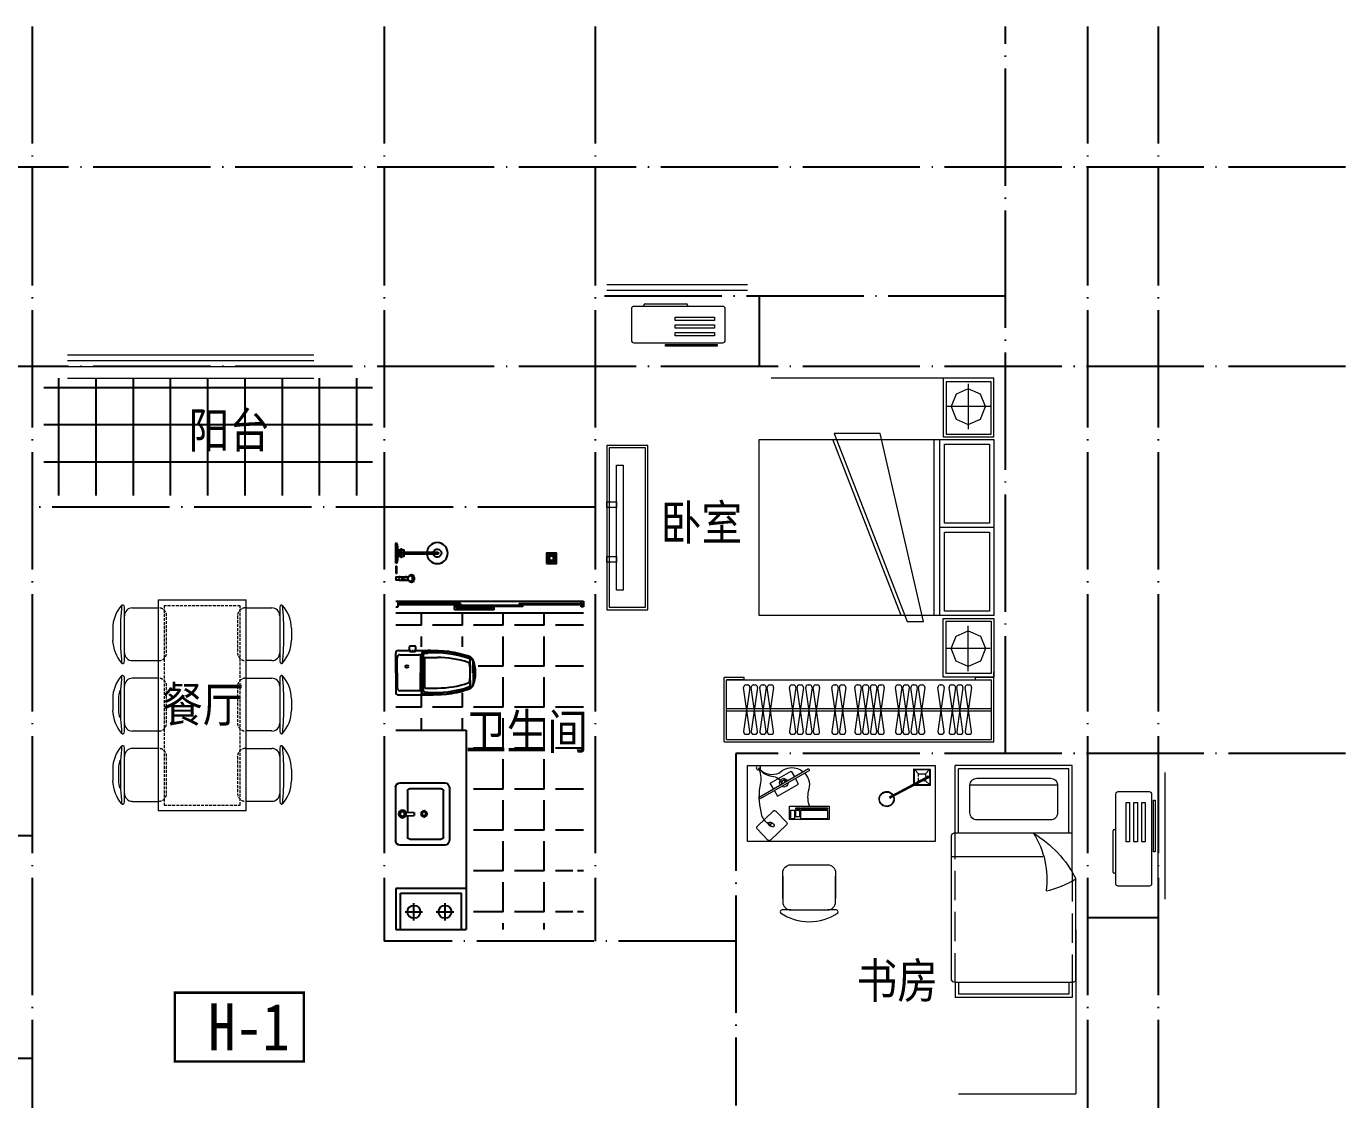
# Model space of a CAD drawing. Extents: x 534658 to 605938, y 354193 to 404593.
# Drawn here: x 576742 to 587992, y 379845 to 388995 of the extents above; entities that cross this region are included whole.
import ezdxf
from ezdxf.enums import TextEntityAlignment as Align

# ---------------------------------------------------------------- set-up
doc = ezdxf.new("R2010")
doc.units = 0
doc.header["$LTSCALE"] = 1000
doc.header["$MEASUREMENT"] = 0
doc.linetypes.add('DASH', pattern=[0.35, 0.25, -0.1])
doc.linetypes.add('DOTE', pattern=[2.42, 2, -0.2, 0.02, -0.2])
for name, color, linetype in [('0_厨卫', 154, 'Continuous'), ('0_铺地填充', 251, 'Continuous'), ('DOTE', 1, 'Continuous'), ('PUB_TEXT', 7, 'Continuous')]:
    doc.layers.add(name, color=color, linetype=linetype)
for name, color, linetype, lineweight in [('0_家具', 31, 'Continuous', 9), ('0_栏杆', 163, 'Continuous', 5), ('0_看线', 180, 'Continuous', 9), ('0_空调', 31, 'Continuous', 9)]:
    doc.layers.add(name, color=color, linetype=linetype, lineweight=lineweight)
doc.styles.add('黑体', font='SIMHEI.TTF', dxfattribs={"width": 0.8})

# ---------------------------------------------------------------- blocks, each defined once
blk = doc.blocks.new('dgfhhf')
for p, q in [((1479432, 326500), (1479432, 327412)), ((1479432, 327412), (1480432, 327412)), ((1479462, 327382), (1480402, 327382)), ((1479462, 326833), (1479462, 327382)), ((1480402, 326833), (1480402, 327382)), ((1480432, 326833), (1480432, 327412)), ((1479558, 327242), (1480305, 327242)), ((1479432, 326833), (1480442, 326833)), ((1480462, 325582), (1480462, 326813)), ((1479684, 326633), (1480462, 326633)), ((1479402, 325582), (1479402, 326445)), ((1479432, 325562), (1480432, 325562)), ((1479432, 325562), (1479432, 325432)), ((1479462, 325562), (1479462, 325462)), ((1480402, 325562), (1480402, 325462)), ((1480432, 325562), (1480432, 325432)), ((1479432, 325432), (1480432, 325432)), ((1479462, 325462), (1480402, 325462))]:
    blk.add_line(p, q)
at = {"linetype": 'DASH'}
for p, q in [((1480432, 325562), (1480432, 326833)), ((1479432, 326500), (1479432, 325562))]:
    blk.add_line(p, q, dxfattribs=at)
blk.add_lwpolyline([(1479558, 327242), (1479558, 327007, 0.414214), (1479618, 326947), (1480245, 326947, 0.414214), (1480305, 327007), (1480305, 327242, 0.414214), (1480245, 327302), (1479618, 327302, 0.414214)], format="xyb", close=True)
blk.add_lwpolyline([(1479764, 326833, 0.180302), (1479656, 326341, -0.088637), (1479402, 326445, 28871.271551)], format="xyb")
for centre, radius, start, end in [((1480245, 326021), 944, 120.6075, 153.2773), ((1480442, 326813), 20, 0, 90), ((1479430, 325593), 30.7, 200.3566, 272.3152), ((1480433, 325593), 30.7, 267.6884, 339.6917)]:
    blk.add_arc(centre, radius, start, end)
blk = doc.blocks.new('A$C4EB5717C')
at = {"layer": '0_空调', "color": 8}
for p, q in [((520, 110), (520, 120)), ((893, 120), (893, 110)), ((883, 100), (530, 100))]:
    blk.add_line(p, q, dxfattribs=at)
for points in [[(269, 459), (709, 459), (709, 444), (269, 444)], [(290, 372), (626, 372), (626, 343), (290, 343)], [(290, 306), (626, 306), (626, 277), (290, 277)], [(290, 240), (626, 240), (626, 211), (290, 211)]]:
    blk.add_lwpolyline(points, close=True, dxfattribs=at)
at = {"layer": '0_空调'}
blk.add_lwpolyline([(220, 120), (980, 120, 0.414214), (1000, 140), (1000, 410, 0.414214), (980, 430), (220, 430, 0.414214), (200, 410), (200, 140, 0.414214)], format="xyb", close=True, dxfattribs=at)
at = {"layer": '0_空调', "color": 8}
for centre, start, end in [((530, 110), 180, 270), ((883, 110), 270, 0)]:
    blk.add_arc(centre, 10, start, end, dxfattribs=at)
blk = doc.blocks.new('monitor')
at = {"layer": '0_家具'}
for p, q in [((1213982.4, -498634.8), (1213982.4, -498649.8)), ((1214012.4, -498634.8), (1214012.4, -498649.8))]:
    blk.add_line(p, q, dxfattribs=at)
for points in [[(1213797.4, -498664.8), (1214197.4, -498664.8), (1214197.4, -498649.8), (1213797.4, -498649.8)], [(1213982.4, -498634.8), (1214012.4, -498634.8), (1214012.4, -498619.8), (1213982.4, -498619.8)], [(1213987.4, -498634.8), (1214007.4, -498634.8), (1214007.4, -498649.8), (1213987.4, -498649.8)]]:
    blk.add_lwpolyline(points, close=True, dxfattribs=at)
for points in [[(1214082.4, -498649.8), (1214082.4, -498604.8), (1213912.4, -498604.8), (1213912.4, -498649.8)], [(1214082.4, -498664.8), (1214082.4, -498709.8), (1213912.4, -498709.8), (1213912.4, -498664.8)]]:
    blk.add_lwpolyline(points, dxfattribs=at)
for start, end in [(120, 180), (210, 330), (0, 60)]:
    blk.add_arc((1213997.4, -498649.8), 30, start, end, dxfattribs=at)
blk = doc.blocks.new('keyborad')
at = {"layer": '0_家具'}
for points in [[(1214046.4, -499984), (1214324.6, -499984), (1214324.6, -499890.6), (1214046.4, -499890.6)], [(1214055.1, -499905.4), (1214247.2, -499905.4), (1214247.2, -499912.1), (1214055.1, -499912.1)], [(1214055.1, -499920.4), (1214247.2, -499920.4), (1214247.2, -499976.8), (1214055.1, -499976.8)], [(1214251.6, -499905.4), (1214282.7, -499905.4), (1214282.7, -499912.1), (1214251.6, -499912.1)], [(1214251.6, -499920.4), (1214282.7, -499920.4), (1214282.7, -499961.8), (1214251.6, -499961.8)], [(1214286.6, -499920.4), (1214317.7, -499920.4), (1214317.7, -499976.8), (1214286.6, -499976.8)]]:
    blk.add_lwpolyline(points, close=True, dxfattribs=at)
blk = doc.blocks.new('com')
at = {"layer": '0_家具'}
for p, q in [((1214280.4, -499610.8), (1214281.6, -499613.3)), ((1214281.2, -499613.4), (1214289.2, -499632.1))]:
    blk.add_line(p, q, dxfattribs=at)
for points in [[(1213891, -499544.4, -0.353754), (1213926.2, -499692, 0.387634), (1213918.9, -499857.6, 0.387634)], [(1213891, -499544.4, -0.222136), (1213949.9, -499638.9, 0.247528), (1214001.8, -499714, 1.194978)], [(1213891, -499544.4, 0.157264), (1213997.5, -499558.6, -0.115899), (1214200.6, -499561.2, -0.228917), (1214276.5, -499604.2, 0.669925)], [(1214287.8, -499652.5, -0.102482), (1214276.3, -499632.3, -0.140335), (1214275.8, -499619.7, -0.497592), (1214289.6, -499613.9, 0.497592)], [(1214304.9, -499645.2, 0.102482), (1214298.3, -499622.9, 0.140335), (1214289.6, -499613.9, 0.497592), (1214275.8, -499619.7, -0.497592)], [(1214304.9, -499645.2, -0.825627), (1214287.8, -499652.5, -4.21376)], [(1213929.7, -499868.9, 0.285337), (1214057.1, -499893.7, -0.150591), (1214161, -499901.6)]]:
    blk.add_lwpolyline(points, format="xyb", dxfattribs=at)
blk.add_lwpolyline([(1214292.5, -499740.6), (1214398.3, -499630.1, 0.414214), (1214397.9, -499611), (1214319.9, -499536.3, 0.414214), (1214300.8, -499536.8), (1214195, -499647.3, 0.414214), (1214195.4, -499666.4), (1214273.4, -499741, 0.414214)], format="xyb", close=True, dxfattribs=at)
blk.add_lwpolyline([(1214275.5, -499604.8), (1214279.4, -499611.3), (1214281.3, -499610.2), (1214277.4, -499603.7)], close=True, dxfattribs=at)
blk.add_circle((1213891, -499544.4), 15, dxfattribs=at)
blk.add_arc((1214282.6, -499616.5), 17, 248.14708, 338.04844, dxfattribs=at)
for name, p, rotation in [('monitor', (175154.7, -1301750.3), 59.99999999993759), ('keyborad', (714270.4, -1714087.1), 90)]:
    blk.add_blockref(name, p, dxfattribs=dict(at, rotation=rotation))
blk = doc.blocks.new('A$C60CB282E')
for p, q in [((0, 404), (0, 89)), ((385, 404), (385, 89))]:
    blk.add_line(p, q)
for points in [[(288, 472), (67, 472, 0.414214), (0, 404)], [(96, 472), (317, 472, -0.414214), (385, 404), (385, 477, -0.53639), (409, 492, -0.310378), (409, 1, -0.53639), (385, 17), (385, 89, -0.414214), (317, 22), (96, 22)], [(0, 89, 0.414214), (67, 22), (288, 22)]]:
    blk.add_lwpolyline(points, format="xyb")
blk = doc.blocks.new('light')
at = {"layer": '0_家具'}
for p, q in [((1214034, -500388), (1213986, -500374)), ((1214087, -500360), (1214101, -500313)), ((1214015, -500427), (1214023, -500422)), ((1214019, -500436), (1214028, -500431)), ((1214030, -500424), (1214025, -500424)), ((1214030, -500423), (1214030, -500425)), ((1214062, -500441), (1214047, -500489)), ((1214115, -500413), (1214162, -500428))]:
    blk.add_line(p, q, dxfattribs=at)
for points in [[(1214133, -500363), (1214103, -500306), (1213980, -500372), (1214045, -500495), (1214169, -500430), (1214103, -500306)], [(1214129, -500365), (1214101, -500313), (1213986, -500374), (1214047, -500489), (1214162, -500428), (1214101, -500313)], [(1214098, -500382), (1214087, -500360), (1214034, -500388), (1214045, -500410)], [(1214051, -500420), (1214062, -500441), (1214115, -500413), (1214104, -500392)]]:
    blk.add_lwpolyline(points, dxfattribs=at)
for points in [[(1214025, -500432), (1214030, -500432), (1214030, -500417), (1214025, -500417)], [(1214030, -500423), (1214390, -500423), (1214390, -500418), (1214030, -500418)], [(1214030, -500425), (1214390, -500425), (1214390, -500430), (1214030, -500430)], [(1214388, -500432), (1214393, -500432), (1214393, -500417), (1214388, -500417)], [(1214398, -500432), (1214393, -500432), (1214393, -500417), (1214398, -500417)]]:
    blk.add_lwpolyline(points, close=True, dxfattribs=at)
blk.add_circle((1214030, -500424), 7.5, dxfattribs=at)
for centre, radius, start, end in [((1214428, -500424), 65, 185.1242, 174.8758), ((1214428, -500424), 60, 185.5525, 174.4475), ((1214400, -500413), 60, 179.2308, 180.7692), ((1214428, -500424), 65, 179.2899, 180.7101)]:
    blk.add_arc(centre, radius, start, end, dxfattribs=at)
blk = doc.blocks.new('2362663456')
at = {"layer": '0_家具'}
for p, q in [((-549222, -221839), (-549265, -221946)), ((-549119, -221794), (-549222, -221839)), ((-549119, -221753), (-549119, -222138)), ((-549015, -221839), (-549119, -221794)), ((-548972, -221946), (-549015, -221839)), ((-548932, -221946), (-549305, -221946)), ((-549265, -221946), (-549222, -222053)), ((-549015, -222053), (-548972, -221946)), ((-549222, -222053), (-549119, -222097)), ((-549119, -222097), (-549015, -222053)), ((-549868, -222176), (-550261, -222176)), ((-550261, -222176), (-549639, -223778)), ((-549499, -223778), (-549868, -222176)), ((-550900, -222227), (-548900, -222227)), ((-550900, -223727), (-550900, -222227)), ((-549690, -223727), (-550274, -222227)), ((-549410, -223727), (-549410, -222227)), ((-549360, -223727), (-549360, -222227)), ((-549321, -222265), (-548938, -222265)), ((-549321, -222939), (-549321, -222265)), ((-548938, -222265), (-548938, -222939)), ((-548900, -222227), (-548900, -223727)), ((-548938, -222939), (-549321, -222939)), ((-548900, -222977), (-549360, -222977)), ((-549321, -223015), (-548938, -223015)), ((-549321, -223689), (-549321, -223015)), ((-548938, -223015), (-548938, -223689)), ((-548900, -223727), (-550900, -223727)), ((-548938, -223689), (-549321, -223689)), ((-549639, -223778), (-549499, -223778)), ((-549222, -223902), (-549119, -223858)), ((-549119, -224202), (-549119, -223816)), ((-549119, -223858), (-549015, -223902)), ((-549265, -224009), (-549222, -223902)), ((-549015, -223902), (-548972, -224009)), ((-548932, -224009), (-549305, -224009)), ((-549222, -224116), (-549265, -224009)), ((-548972, -224009), (-549015, -224116)), ((-549119, -224160), (-549222, -224116)), ((-549015, -224116), (-549119, -224160))]:
    blk.add_line(p, q, dxfattribs=at)
for points in [[(-549306, -222204), (-548900, -222204), (-548900, -221704), (-549332, -221704), (-549332, -222204)], [(-549306, -223751), (-548900, -223751), (-548900, -224251), (-549332, -224251), (-549332, -223751)]]:
    blk.add_lwpolyline(points, close=True, dxfattribs=at)
at = {"layer": '0_家具', "color": 8}
for points in [[(-549306, -222181), (-548924, -222181), (-548924, -221734), (-549306, -221734)], [(-549306, -223774), (-548924, -223774), (-548924, -224221), (-549306, -224221)]]:
    blk.add_lwpolyline(points, close=True, dxfattribs=at)
blk = doc.blocks.new('ytjhgkj')
at = {"layer": '0_家具', "ltscale": 0.5}
blk.add_lwpolyline([(34949, 26116), (34599, 26116), (34599, 27516), (34949, 27516)], close=True, dxfattribs=at)
at = {"layer": '0_家具', "color": 251, "ltscale": 40}
for points in [[(34929, 26136), (34619, 26136), (34619, 27496), (34929, 27496)], [(34739, 27349), (34681, 27349), (34681, 26283), (34739, 26283)], [(34681, 27110), (34599, 27110), (34599, 27062), (34681, 27062)], [(34681, 26644), (34599, 26644), (34599, 26596), (34681, 26596)]]:
    blk.add_lwpolyline(points, close=True, dxfattribs=at)
blk = doc.blocks.new('A$C47FF6457')
at = {"layer": '0_家具'}
for p, q in [((100, 1277), (100, 1737)), ((167, 1732), (392, 1732)), ((388, 1800), (1138, 1800)), ((388, 1800), (388, 0)), ((1138, 0), (1138, 1800)), ((1138, 1732), (1357, 1732)), ((1425, 1737), (1425, 1277)), ((0, 1556), (0, 1457)), ((1525, 1556), (1525, 1457)), ((167, 1282), (388, 1282)), ((1357, 1282), (1138, 1282)), ((100, 677), (100, 1137)), ((388, 1132), (167, 1132)), ((1138, 1132), (1357, 1132)), ((1425, 1137), (1425, 677)), ((0, 956), (0, 857)), ((50, 956), (50, 858)), ((1525, 956), (1525, 857)), ((167, 682), (388, 682)), ((1357, 682), (1138, 682)), ((100, 77), (100, 537)), ((388, 532), (167, 532)), ((1138, 532), (1357, 532)), ((1425, 537), (1425, 77)), ((0, 357), (0, 257)), ((50, 357), (50, 258)), ((1525, 357), (1525, 257)), ((167, 82), (388, 82)), ((1357, 82), (1138, 82)), ((1138, 0), (388, 0))]:
    blk.add_line(p, q, dxfattribs=at)
at = {"layer": '0_家具', "color": 8, "linetype": 'DASH', "ltscale": 0.1}
for p, q in [((1088, 1750), (438, 1750)), ((438, 1750), (438, 50)), ((1088, 50), (1088, 1750)), ((460, 1349), (460, 1664)), ((1065, 1664), (1065, 1349)), ((460, 749), (460, 1064)), ((1065, 1064), (1065, 749)), ((460, 150), (460, 465)), ((1065, 465), (1065, 150)), ((438, 50), (1088, 50))]:
    blk.add_line(p, q, dxfattribs=at)
at = {"layer": '0_家具'}
for centre, radius, start, end in [((290, 1556), 290, 137.5083, 180), ((2778, 1507), 2713, 174.8023, 185.1977), ((84, 1745), 10.4, 69.0951, 137.5083), ((81, 1737), 19.1, 358.2349, 69.0951), ((167, 1664), 67.5, 90, 180), ((1357, 1664), 67.5, 0, 90), ((1444, 1737), 19.1, 110.9049, 181.7651), ((1441, 1745), 10.4, 42.4917, 110.9049), ((1234, 1556), 290, 0, 42.4917), ((-1253, 1507), 2713, 354.8023, 5.1977), ((315, 1467), 316, 181.7651, 220.7265), ((1209, 1467), 316, 319.2735, 358.2349), ((84, 1267), 10, 220.7265, 292.67), ((80, 1277), 20, 292.67, 0), ((167, 1349), 67.5, 180, 270), ((1357, 1349), 67.5, 270, 0), ((1445, 1277), 20, 180, 247.33), ((1441, 1267), 10, 247.33, 319.2735), ((290, 956), 290, 137.5083, 180), ((2778, 907), 2713, 174.8023, 185.1977), ((84, 1146), 10.4, 69.0951, 137.5083), ((81, 1137), 19.1, 358.2349, 69.0951), ((167, 1064), 67.5, 90, 180), ((1357, 1064), 67.5, 0, 90), ((1444, 1137), 19.1, 110.9049, 181.7651), ((1441, 1146), 10.4, 42.4917, 110.9049), ((1234, 956), 290, 0, 42.4917), ((-1253, 907), 2713, 354.8023, 5.1977), ((290, 956), 240, 161.7443, 180), ((315, 867), 316, 181.7651, 220.7265), ((315, 867), 266, 181.9241, 195.5506), ((1209, 867), 316, 319.2735, 358.2349), ((80, 677), 20, 292.67, 0), ((167, 749), 67.5, 180, 270), ((1357, 749), 67.5, 270, 0), ((1445, 677), 20, 180, 247.33), ((84, 668), 10, 220.7265, 292.67), ((1441, 668), 10, 247.33, 319.2735), ((290, 357), 290, 137.5083, 180), ((2778, 307), 2713, 174.8023, 185.1977), ((84, 546), 10.4, 69.0951, 137.5083), ((81, 538), 19.1, 358.2349, 69.0951), ((167, 465), 67.5, 90, 180), ((1357, 465), 67.5, 0, 90), ((1444, 538), 19.1, 110.9049, 181.7651), ((1441, 546), 10.4, 42.4917, 110.9049), ((1234, 357), 290, 0, 42.4917), ((-1253, 307), 2713, 354.8023, 5.1977), ((290, 357), 240, 161.7443, 180), ((315, 267), 316, 181.7651, 220.7265), ((315, 267), 266, 181.9241, 195.5506), ((1209, 267), 316, 319.2735, 358.2349), ((167, 150), 67.5, 180, 270), ((1357, 150), 67.5, 270, 0), ((84, 68), 10, 220.7265, 292.67), ((80, 77), 20, 292.67, 0), ((1445, 77), 20, 180, 247.33), ((1441, 68), 10, 247.33, 319.2735)]:
    blk.add_arc(centre, radius, start, end, dxfattribs=at)
at = {"layer": '0_家具', "color": 8, "linetype": 'DASH', "ltscale": 0.1}
for centre, start, end in [((392, 1664), 0, 90), ((1132, 1664), 90, 180), ((392, 1349), 270, 0), ((1132, 1349), 180, 270), ((392, 1064), 0, 90), ((1132, 1064), 90, 180), ((392, 749), 270, 0), ((1132, 749), 180, 270), ((392, 465), 0, 90), ((1132, 465), 90, 180), ((392, 150), 270, 0), ((1132, 150), 180, 270)]:
    blk.add_arc(centre, 67.5, start, end, dxfattribs=at)
blk = doc.blocks.new('A$C757154BD')
at = {"layer": '0_厨卫'}
for p, q in [((89, 255), (413, 255)), ((413, 245), (89, 245)), ((418, 271), (428, 271)), ((418, 235), (428, 235)), ((418, 228), (428, 228)), ((421, 265), (428, 265)), ((405, 49), (330, 49)), ((405, 19), (330, 19)), ((383, 19), (383, 49))]:
    blk.add_line(p, q, dxfattribs=at)
for points in [[(418, 265), (418, 278), (373, 278), (373, 255)], [(373, 245), (373, 222), (418, 222), (418, 235)], [(397, 278), (397, 288), (393, 288), (393, 278)], [(421, 260), (421, 265), (393, 265), (393, 255)], [(393, 245), (393, 235), (421, 235), (421, 240)], [(443, 165), (443, 335), (433, 335), (428, 305), (428, 260)], [(428, 240), (428, 194), (433, 165), (443, 165)], [(393, 222), (393, 212), (397, 212), (397, 222)], [(414, 45), (443, 45), (443, 22), (414, 22)]]:
    blk.add_lwpolyline(points, dxfattribs=at)
for points in [[(433, 260), (413, 260), (413, 240), (433, 240)], [(443, 281), (433, 281), (433, 219), (443, 219)], [(443, 79), (433, 79), (433, 135), (443, 135)]]:
    blk.add_lwpolyline(points, close=True, dxfattribs=at)
for centre, radius in [((89, 250), 89.5), ((89, 250), 5), ((356, 34), 15), ((405, 34), 15)]:
    blk.add_circle(centre, radius, dxfattribs=at)
for centre, radius, start, end in [((89, 250), 35, 8.2132, 351.7868), ((89, 250), 9, 33.749, 326.251), ((336, 65), 17.7, 196.4181, 250.3267), ((336, 2), 17.7, 109.6733, 163.5819), ((356, 34), 17, 61.9275, 298.0725), ((405, 34), 17, 43.3359, 118.0725), ((405, 34), 17, 241.9275, 316.6641)]:
    blk.add_arc(centre, radius, start, end, dxfattribs=at)
for centre, major_axis, ratio, start_param, end_param in [((307, 34), (0, 33.6), 0.612909, -0.37962, 3.521213), ((317, 34), (0, 31.4), 0.47884, -1.072899, 4.214492)]:
    blk.add_ellipse(centre, major_axis=major_axis, ratio=ratio, start_param=start_param, end_param=end_param, dxfattribs=at)
blk = doc.blocks.new('A$C1CF4201B')
at = {"layer": '0_厨卫'}
for points in [[(86, 0), (0, 0), (0, 86), (86, 86)], [(10, 43), (10, 42), (26, 42), (26, 43)], [(20, 66), (19, 65), (30, 54), (31, 55)], [(19, 20), (21, 19), (32, 30), (30, 31)], [(43, 76), (42, 76), (42, 60), (43, 60)], [(43, 10), (44, 10), (44, 26), (43, 26)], [(66, 66), (65, 67), (54, 56), (55, 55)], [(66, 19), (67, 21), (56, 32), (55, 30)], [(76, 43), (76, 44), (60, 44), (60, 43)]]:
    blk.add_lwpolyline(points, close=True, dxfattribs=at)
blk.add_circle((43, 43), 36.6, dxfattribs=at)
blk = doc.blocks.new('A$C37A63D83')
at = {"layer": '0_厨卫', "color": 8}
for p, q in [((152, 636), (128, 636)), ((136, 660), (323, 660)), ((229, 660), (136, 660)), ((162, 636), (152, 636)), ((162, 636), (229, 636)), ((297, 636), (229, 636)), ((297, 636), (307, 636)), ((307, 636), (331, 636)), ((99, 250), (99, 356)), ((360, 250), (360, 356)), ((49, 230), (49, 316)), ((49, 230), (229, 230)), ((49, 230), (91, 212)), ((54, 279), (54, 280)), ((63, 275), (58, 275)), ((63, 253), (63, 275)), ((81, 235), (229, 235)), ((229, 247), (103, 247)), ((111, 247), (229, 247)), ((229, 247), (356, 247)), ((348, 247), (229, 247)), ((378, 235), (229, 235)), ((409, 230), (229, 230)), ((409, 230), (368, 212)), ((396, 253), (396, 275)), ((396, 275), (400, 275)), ((38, 172), (42, 172)), ((38, 118), (42, 118)), ((40, 153), (40, 162)), ((40, 137), (40, 146)), ((40, 121), (40, 130)), ((49, 125), (49, 165)), ((76, 36), (76, 198)), ((91, 212), (229, 212)), ((99, 221), (229, 221)), ((360, 221), (229, 221)), ((368, 212), (229, 212)), ((382, 36), (382, 198)), ((229, 14), (99, 14)), ((229, 14), (360, 14))]:
    blk.add_line(p, q, dxfattribs=at)
at = {"layer": '0_厨卫'}
for p, q in [((40, 170), (40, 275)), ((405, 279), (405, 280)), ((409, 230), (409, 316)), ((418, 23), (418, 275)), ((0, 125), (0, 165)), ((38, 172), (7, 172)), ((38, 118), (7, 118)), ((40, 23), (40, 122)), ((229, 0), (63, 0)), ((229, 0), (396, 0))]:
    blk.add_line(p, q, dxfattribs=at)
at = {"layer": '0_厨卫', "color": 8}
blk.add_circle((176, 95), 11.4, dxfattribs=at)
at = {"layer": '0_厨卫'}
for centre, radius, start, end in [((217, 423), 257, 87.121, 112.8427), ((242, 423), 257, 67.1573, 92.879), ((979, 321), 939, 160.4627, 171.8238), ((107, 630), 13.5, 147.2649, 160.4629), ((159, 597), 75.7, 123.7473, 147.2649), ((300, 597), 75.7, 32.7351, 56.2527), ((346, 630), 13.5, 21.3401, 45.0457), ((352, 630), 13.5, 19.5371, 32.7351), ((-520, 321), 939, 8.1773, 19.5371), ((7035, 15), 7000, 176.3999, 177.8752), ((-6576, 15), 7000, 2.1248, 3.6001), ((7, 165), 7.2, 90, 180), ((7, 125), 7.2, 180, 270), ((63, 23), 22.5, 180, 270), ((396, 23), 22.5, 270, 0)]:
    blk.add_arc(centre, radius, start, end, dxfattribs=at)
at = {"layer": '0_厨卫', "color": 8}
for centre, radius, start, end in [((824, 353), 776, 158.6599, 172.4763), ((942, 340), 881, 161.7059, 184.2897), ((933, 353), 834, 161.5027, 179.8181), ((113, 630), 13.5, 134.9543, 158.6599), ((347, 396), 344, 131.9223, 134.9543), ((130, 611), 25.3, 94.6124, 166.2529), ((138, 626), 34, 87.4207, 128.0687), ((159, 612), 18, 109.1813, 161.5027), ((214, 386), 250, 86.5925, 104.1516), ((245, 386), 250, 75.8484, 93.4075), ((300, 612), 18, 18.4973, 70.8187), ((-474, 353), 834, 0.1819, 18.4973), ((321, 626), 34, 51.9313, 92.5793), ((329, 611), 25.3, 13.7471, 85.3876), ((112, 396), 344, 45.0457, 48.0777), ((-483, 340), 881, 355.7103, 18.2941), ((-365, 353), 776, 7.5237, 21.3401), ((545, 367), 499, 169.8851, 189.9823), ((-86, 367), 499, 350.0177, 10.1149), ((58, 279), 4.5, 180, 270), ((81, 253), 18, 180, 270), ((103, 250), 3.6, 180, 270), ((356, 250), 3.6, 270, 0), ((378, 253), 18, 270, 0), ((400, 279), 4.5, 270, 0), ((42, 165), 7.2, 0, 90), ((42, 125), 7.2, 270, 0), ((99, 198), 22.5, 90, 180), ((360, 198), 22.5, 0, 90), ((99, 36), 22.5, 180, 270), ((360, 36), 22.5, 270, 0)]:
    blk.add_arc(centre, radius, start, end, dxfattribs=at)
blk = doc.blocks.new('dfdsf')
at = {"layer": '0_厨卫'}
for p, q in [((-5626, -27307), (-6081, -27307)), ((-6119, -27345), (-6119, -27726)), ((-5588, -27726), (-5588, -27345)), ((-6081, -27765), (-5626, -27765))]:
    blk.add_line(p, q, dxfattribs=at)
at = {"layer": '0_厨卫', "color": 8}
for p, q in [((-5854, -27345), (-5854, -27332)), ((-6068, -27695), (-6068, -27428)), ((-6049, -27409), (-5869, -27409)), ((-5872, -27364), (-5886, -27364)), ((-5867, -27351), (-5876, -27341)), ((-5867, -27377), (-5876, -27387)), ((-5870, -27392), (-5866, -27466)), ((-5854, -27383), (-5854, -27396)), ((-5837, -27392), (-5841, -27466)), ((-5831, -27341), (-5840, -27350)), ((-5831, -27387), (-5840, -27377)), ((-5838, -27409), (-5658, -27409)), ((-5835, -27364), (-5821, -27364)), ((-5639, -27428), (-5639, -27695)), ((-5866, -27466), (-5841, -27466)), ((-5658, -27714), (-6049, -27714))]:
    blk.add_line(p, q, dxfattribs=at)
for centre, radius in [((-5854, -27364), 32.3), ((-5854, -27364), 18.8), ((-5855, -27549), 25.4), ((-5855, -27549), 16)]:
    blk.add_circle(centre, radius, dxfattribs=at)
at = {"layer": '0_厨卫'}
for centre, start, end in [((-6081, -27345), 90, 180), ((-5626, -27345), 0, 90), ((-6081, -27726), 180, 270), ((-5626, -27726), 270, 0)]:
    blk.add_arc(centre, 38.1, start, end, dxfattribs=at)
at = {"layer": '0_厨卫', "color": 8}
for centre, start, end in [((-6049, -27428), 90, 180), ((-5658, -27428), 0, 90), ((-6049, -27695), 180, 270), ((-5658, -27695), 270, 0)]:
    blk.add_arc(centre, 19.1, start, end, dxfattribs=at)

msp = doc.modelspace()

# ---------------------------------------------------------------- hatches: boundary and pattern name
at = {"layer": '0_铺地填充'}
h = msp.add_hatch(dxfattribs=at)
h.set_pattern_fill('NET', color=256, scale=100, style=0)
h.set_pattern_definition([(0, (-187520.5, -46200.8), (0, 317.5), []), (90, (-187520.5, -46200.8), (-317.5, 2e-14), [])])
h.paths.add_polyline_path([(576892, 384995), (577392, 384995), (579192, 384995), (579692, 384995), (579692, 385995), (579192, 385995), (577092, 385995), (576892, 385995)])
h.paths.add_polyline_path([(578007, 385264), (578940, 385264), (578940, 385851), (578007, 385851)], flags=24)
h = msp.add_hatch(dxfattribs=at)
h.set_pattern_fill('ANGLE', color=256, scale=100, style=0)
h.set_pattern_definition([(180, (1835314.65, 339884.17), (0, 349.25), [254, -95.25]), (90, (1835314.65, 339884.17), (349.25, 2e-14), [254, -95.25])])
h.paths.add_polyline_path([(580345, 383664), (580345, 383664, 0.006437), (580165, 383673), (580063, 383673), (580063, 383676), (580063, 383707, 0.414214), (580056, 383714), (580016, 383714, 0.414214), (580009, 383707), (580009, 383673), (579913, 383673, 0.333532), (579892, 383657), (579892, 383995), (581492, 383995), (581492, 381295), (581442, 381295), (581442, 381975), (581402, 381975), (581402, 381975, 0.369737), (580648, 381295), (580492, 381295), (580492, 382995), (579892, 382995), (579892, 383312, 0.333532), (579913, 383295), (580165, 383295, 0.006437), (580345, 383304, 0.049607), (580526, 383349, 0.057652), (580529, 383350, -0.05765), (580526, 383349, -0.049607), (580345, 383304, -0.006437), (580165, 383295), (579913, 383295, -0.333532), (579892, 383312), (579892, 383657, -0.333532), (579913, 383673), (580009, 383673), (580009, 383672, 0.414214), (580016, 383664), (580056, 383664, 0.414214), (580063, 383672), (580063, 383673), (580165, 383673, -0.006437), (580345, 383664, -0.049613), (580526, 383620, -513451.390478), (580526, 383620, 0.049613)])
h.paths.add_polyline_path([(581402, 381975), (581402, 381295), (580648, 381295, -0.369737)], flags=17)
h.paths.add_polyline_path([(580594, 383312), (579892, 383312), (579892, 383706), (580594, 383706)], flags=16)

# ---------------------------------------------------------------- linework, layer by layer
at = {"layer": '0_厨卫'}
for p, q in [((579892, 384095), (581493, 384095)), ((579912, 384045), (579912, 384095)), ((580443, 384075), (579912, 384075)), ((580443, 384075), (580443, 384065)), ((580943, 384075), (581493, 384075)), ((580943, 384075), (580943, 384065)), ((581473, 384045), (581473, 384095)), ((581493, 384095), (581493, 384045)), ((579892, 384045), (579912, 384045)), ((579892, 383995), (581493, 383995)), ((579912, 384065), (580443, 384065)), ((580943, 384065), (581493, 384065)), ((581493, 384045), (581473, 384045)), ((579892, 382995), (580492, 382995)), ((580492, 382995), (580492, 381295)), ((580492, 381645), (579892, 381645)), ((579892, 381645), (579892, 381295)), ((579932, 381295), (579932, 381605)), ((579932, 381605), (580452, 381605)), ((580452, 381295), (580452, 381605)), ((580046, 381371), (580046, 381521)), ((580312, 381371), (580312, 381521)), ((579971, 381446), (580121, 381446)), ((580237, 381446), (580387, 381446)), ((579892, 381295), (580492, 381295))]:
    msp.add_line(p, q, dxfattribs=at)
msp.add_lwpolyline([(580386, 384062), (580416, 384062), (580416, 384077, 0.414214), (580411, 384082), (580391, 384082, 0.414214), (580386, 384077)], format="xyb", close=True, dxfattribs=at)
msp.add_lwpolyline([(580386, 384062), (580416, 384062), (580416, 384077, 0.414214), (580411, 384082), (580391, 384082, 0.414214), (580386, 384077)], format="xyb", close=True, dxfattribs=at)
msp.add_lwpolyline([(580409, 384050), (580409, 384040, 0.414214), (580414, 384035), (580709, 384035, 0.414214), (580714, 384040), (580714, 384050), (580729, 384050), (580729, 384025, -0.414214), (580724, 384020), (580399, 384020, -0.414214), (580394, 384025), (580394, 384050), (580409, 384050)], format="xyb", dxfattribs=at)
msp.add_lwpolyline([(580413, 384060), (580973, 384060), (580973, 384050), (580413, 384050)], close=True, dxfattribs=at)
for centre in [(580046, 381446), (580312, 381446)]:
    msp.add_circle(centre, 55, dxfattribs=at)
at = {"layer": '0_家具'}
for p, q in [((582862, 383445), (582692, 383445)), ((582692, 382895), (582692, 383445)), ((582862, 383425), (582712, 383425)), ((582712, 382915), (582712, 383425)), ((582712, 383425), (584837, 383425)), ((582862, 383425), (582862, 383445)), ((584992, 383445), (584837, 383445)), ((584837, 383425), (584837, 383445)), ((584837, 383425), (584972, 383425)), ((584972, 382915), (584972, 383425)), ((584992, 382895), (584992, 383495)), ((582692, 382895), (584992, 382895)), ((582712, 382915), (584972, 382915))]:
    msp.add_line(p, q, dxfattribs=at)
at = {"layer": '0_家具', "color": 8}
for p, q in [((582912, 383358), (582858, 382983)), ((582912, 382983), (582858, 383358)), ((582878, 383380), (582892, 383380)), ((582976, 383358), (582922, 382983)), ((582976, 382983), (582922, 383358)), ((582942, 383380), (582956, 383380)), ((583050, 383358), (582996, 382983)), ((583050, 382983), (582996, 383358)), ((583016, 383380), (583030, 383380)), ((583114, 383358), (583060, 382983)), ((583114, 382983), (583060, 383358)), ((583080, 383380), (583094, 383380)), ((583304, 383358), (583250, 382983)), ((583304, 382983), (583250, 383358)), ((583270, 383380), (583284, 383380)), ((583368, 383358), (583314, 382983)), ((583368, 382983), (583314, 383358)), ((583334, 383380), (583348, 383380)), ((583442, 383358), (583388, 382983)), ((583442, 382983), (583388, 383358)), ((583408, 383380), (583422, 383380)), ((583506, 383358), (583452, 382983)), ((583506, 382983), (583452, 383358)), ((583472, 383380), (583486, 383380)), ((583664, 383358), (583611, 382983)), ((583664, 382983), (583611, 383358)), ((583630, 383380), (583645, 383380)), ((583729, 383358), (583675, 382983)), ((583729, 382983), (583675, 383358)), ((583695, 383380), (583709, 383380)), ((583861, 383358), (583807, 382983)), ((583861, 382983), (583807, 383358)), ((583827, 383380), (583842, 383380)), ((583926, 383358), (583872, 382983)), ((583926, 382983), (583872, 383358)), ((583892, 383380), (583906, 383380)), ((583994, 383358), (583940, 382983)), ((583994, 382983), (583940, 383358)), ((583959, 383380), (583974, 383380)), ((584058, 383358), (584004, 382983)), ((584058, 382983), (584004, 383358)), ((584024, 383380), (584038, 383380)), ((584207, 383358), (584153, 382983)), ((584207, 382983), (584153, 383358)), ((584173, 383380), (584187, 383380)), ((584271, 383358), (584217, 382983)), ((584271, 382983), (584217, 383358)), ((584237, 383380), (584252, 383380)), ((584339, 383358), (584285, 382983)), ((584339, 382983), (584285, 383358)), ((584305, 383380), (584319, 383380)), ((584404, 383358), (584350, 382983)), ((584404, 382983), (584350, 383358)), ((584369, 383380), (584384, 383380)), ((584569, 383358), (584515, 382983)), ((584569, 382983), (584515, 383358)), ((584535, 383380), (584549, 383380)), ((584664, 383358), (584610, 382983)), ((584664, 382983), (584610, 383358)), ((584630, 383380), (584645, 383380)), ((584729, 383358), (584675, 382983)), ((584729, 382983), (584675, 383358)), ((584695, 383380), (584709, 383380)), ((584802, 383358), (584748, 382983)), ((584802, 382983), (584748, 383358)), ((584768, 383380), (584783, 383380)), ((582712, 383180), (584972, 383180)), ((582712, 383160), (584972, 383160)), ((582878, 382960), (582892, 382960)), ((582942, 382960), (582956, 382960)), ((583016, 382960), (583030, 382960)), ((583080, 382960), (583094, 382960)), ((583270, 382960), (583284, 382960)), ((583334, 382960), (583348, 382960)), ((583408, 382960), (583422, 382960)), ((583472, 382960), (583486, 382960)), ((583630, 382960), (583645, 382960)), ((583695, 382960), (583709, 382960)), ((583827, 382960), (583842, 382960)), ((583892, 382960), (583906, 382960)), ((583959, 382960), (583974, 382960)), ((584024, 382960), (584038, 382960)), ((584173, 382960), (584187, 382960)), ((584237, 382960), (584252, 382960)), ((584305, 382960), (584319, 382960)), ((584369, 382960), (584384, 382960)), ((584535, 382960), (584549, 382960)), ((584630, 382960), (584645, 382960)), ((584695, 382960), (584709, 382960)), ((584768, 382960), (584783, 382960))]:
    msp.add_line(p, q, dxfattribs=at)
at = {"layer": '0_家具'}
msp.add_lwpolyline([(584492, 382695), (584492, 382045), (582892, 382045), (582892, 382695)], close=True, dxfattribs=at)
at = {"layer": '0_家具', "color": 8}
for centre, start, end in [((582878, 383360), 90, 187.5946), ((582892, 383360), 352.4054, 90), ((582942, 383360), 90, 187.5946), ((582956, 383360), 352.4054, 90), ((583016, 383360), 90, 187.5946), ((583030, 383360), 352.4054, 90), ((583080, 383360), 90, 187.5946), ((583094, 383360), 352.4054, 90), ((583270, 383360), 90, 187.5946), ((583284, 383360), 352.4054, 90), ((583334, 383360), 90, 187.5946), ((583348, 383360), 352.4054, 90), ((583408, 383360), 90, 187.5946), ((583422, 383360), 352.4054, 90), ((583472, 383360), 90, 187.5946), ((583486, 383360), 352.4054, 90), ((583630, 383360), 90, 187.5946), ((583645, 383360), 352.4054, 90), ((583695, 383360), 90, 187.5946), ((583709, 383360), 352.4054, 90), ((583827, 383360), 90, 187.5946), ((583842, 383360), 352.4054, 90), ((583892, 383360), 90, 187.5946), ((583906, 383360), 352.4054, 90), ((583959, 383360), 90, 187.5946), ((583974, 383360), 352.4054, 90), ((584024, 383360), 90, 187.5946), ((584038, 383360), 352.4054, 90), ((584173, 383360), 90, 187.5946), ((584187, 383360), 352.4054, 90), ((584237, 383360), 90, 187.5946), ((584252, 383360), 352.4054, 90), ((584305, 383360), 90, 187.5946), ((584319, 383360), 352.4054, 90), ((584369, 383360), 90, 187.5946), ((584384, 383360), 352.4054, 90), ((584535, 383360), 90, 187.5946), ((584549, 383360), 352.4054, 90), ((584630, 383360), 90, 187.5946), ((584645, 383360), 352.4054, 90), ((584695, 383360), 90, 187.5946), ((584709, 383360), 352.4054, 90), ((584768, 383360), 90, 187.5946), ((584783, 383360), 352.4054, 90), ((582878, 382980), 172.4054, 270), ((582892, 382980), 270, 7.5946), ((582942, 382980), 172.4054, 270), ((582956, 382980), 270, 7.5946), ((583016, 382980), 172.4054, 270), ((583030, 382980), 270, 7.5946), ((583080, 382980), 172.4054, 270), ((583094, 382980), 270, 7.5946), ((583270, 382980), 172.4054, 270), ((583284, 382980), 270, 7.5946), ((583334, 382980), 172.4054, 270), ((583348, 382980), 270, 7.5946), ((583408, 382980), 172.4054, 270), ((583422, 382980), 270, 7.5946), ((583472, 382980), 172.4054, 270), ((583486, 382980), 270, 7.5946), ((583630, 382980), 172.4054, 270), ((583645, 382980), 270, 7.5946), ((583695, 382980), 172.4054, 270), ((583709, 382980), 270, 7.5946), ((583827, 382980), 172.4054, 270), ((583842, 382980), 270, 7.5946), ((583892, 382980), 172.4054, 270), ((583906, 382980), 270, 7.5946), ((583959, 382980), 172.4054, 270), ((583974, 382980), 270, 7.5946), ((584024, 382980), 172.4054, 270), ((584038, 382980), 270, 7.5946), ((584173, 382980), 172.4054, 270), ((584187, 382980), 270, 7.5946), ((584237, 382980), 172.4054, 270), ((584252, 382980), 270, 7.5946), ((584305, 382980), 172.4054, 270), ((584319, 382980), 270, 7.5946), ((584369, 382980), 172.4054, 270), ((584384, 382980), 270, 7.5946), ((584535, 382980), 172.4054, 270), ((584549, 382980), 270, 7.5946), ((584630, 382980), 172.4054, 270), ((584645, 382980), 270, 7.5946), ((584695, 382980), 172.4054, 270), ((584709, 382980), 270, 7.5946), ((584768, 382980), 172.4054, 270), ((584783, 382980), 270, 7.5946)]:
    msp.add_arc(centre, 20, start, end, dxfattribs=at)
at = {"layer": '0_栏杆'}
for p, q in [((581692, 386795), (582892, 386795)), ((581692, 386745), (582892, 386745)), ((577092, 386195), (579192, 386195)), ((577092, 385995), (579192, 385995)), ((586392, 381555), (586392, 382635)), ((586452, 381555), (586452, 382635))]:
    msp.add_line(p, q, dxfattribs=at)
for points in [[(577092, 386145), (579192, 386145)], [(577092, 386095), (579192, 386095)]]:
    msp.add_lwpolyline(points, dxfattribs=at)
at = {"layer": '0_看线'}
for p, q in [((584992, 385995), (583092, 385995)), ((585692, 381295), (585692, 379895)), ((584692, 379895), (585692, 379895))]:
    msp.add_line(p, q, dxfattribs=at)
at = {"layer": 'DOTE', "linetype": 'DOTE', "ltscale": 0.5}
for p, q in [((576792, 388995), (576792, 369402)), ((579792, 388995), (579792, 381195)), ((581592, 388995), (581592, 381195)), ((585092, 382795), (585092, 388995)), ((585792, 388995), (585792, 369402)), ((586392, 388995), (586392, 369402)), ((587992, 387795), (544992, 387795)), ((585092, 386695), (581592, 386695)), ((582992, 386695), (582992, 386095)), ((587992, 386095), (574792, 386095)), ((581592, 384895), (576792, 384895)), ((587992, 382795), (582792, 382795)), ((582792, 382795), (582792, 379795)), ((586392, 381395), (585792, 381395)), ((582792, 381195), (579792, 381195)), ((576792, 380195), (569392, 380195))]:
    msp.add_line(p, q, dxfattribs=at)
at = {"layer": 'DOTE', "linetype": 'DOTE'}
msp.add_line((576792, 382095), (574792, 382095), dxfattribs=at)
at = {"layer": 'PUB_TEXT', "color": 0, "linetype": 'Continuous', "const_width": 20}
msp.add_lwpolyline([(578007, 380757), (579109, 380757), (579109, 380171), (578007, 380171)], close=True, dxfattribs=at)

# ---------------------------------------------------------------- block references
at = {"layer": '0_厨卫', "xscale": -1}
for name, p in [('A$C757154BD', (580335, 384254)), ('A$C1CF4201B', (581263, 384417))]:
    msp.add_blockref(name, p, dxfattribs=at)
at = {"layer": '0_厨卫', "rotation": 269.9999999466392}
msp.add_blockref('A$C37A63D83', (579891, 383714), dxfattribs=at)
at = {"layer": '0_厨卫', "xscale": -1, "rotation": 90.00000005336084}
msp.add_blockref('dfdsf', (552584, 376427), dxfattribs=at)
at = {"layer": '0_家具'}
for name, p in [('2362663456', (1133892, 607699)), ('A$C47FF6457', (577478, 382306))]:
    msp.add_blockref(name, p, dxfattribs=at)
at = {"layer": '0_家具', "xscale": -1}
for name, p, rotation in [('ytjhgkj', (547092, 411538), 180), ('light', (1421784, 1394093), 27.9793447759649), ('A$C60CB282E', (583664, 381847), 90.00000005336084)]:
    msp.add_blockref(name, p, dxfattribs=dict(at, rotation=rotation))
at = {"layer": '0_家具', "xscale": -1.215737044345587, "yscale": 1.215737044345587, "zscale": 1.215737044345587, "rotation": 90.00000004389176}
msp.add_blockref('com', (-24330, 1858447), dxfattribs=at)
at = {"layer": '0_家具', "xscale": -1}
msp.add_blockref('dgfhhf', (2065093, 55283), dxfattribs=at)
at = {"layer": '0_空调'}
for p, rotation in [((582901, 386728), 180), ((585910, 382668), 270)]:
    msp.add_blockref('A$C4EB5717C', p, dxfattribs=dict(at, rotation=rotation))

# ---------------------------------------------------------------- texts
at = {"layer": 'PUB_TEXT', "style": '黑体', "width": 0.85}
for s, p in [('阳台', (578473, 385402)), ('卧室', (582499, 384614)), ('餐厅', (578246, 383064)), ('卫生间', (581009, 382833)), ('书房', (584169, 380710))]:
    msp.add_text(s, height=300, rotation=360, dxfattribs=at).set_placement(p, align=Align.CENTER)
at = {"layer": 'PUB_TEXT', "color": 0, "linetype": 'Continuous', "style": '黑体', "width": 0.85}
msp.add_text('H-1', height=400, rotation=360, dxfattribs=at).set_placement((578640, 380265), align=Align.CENTER)

doc.saveas('drawing.dxf')
